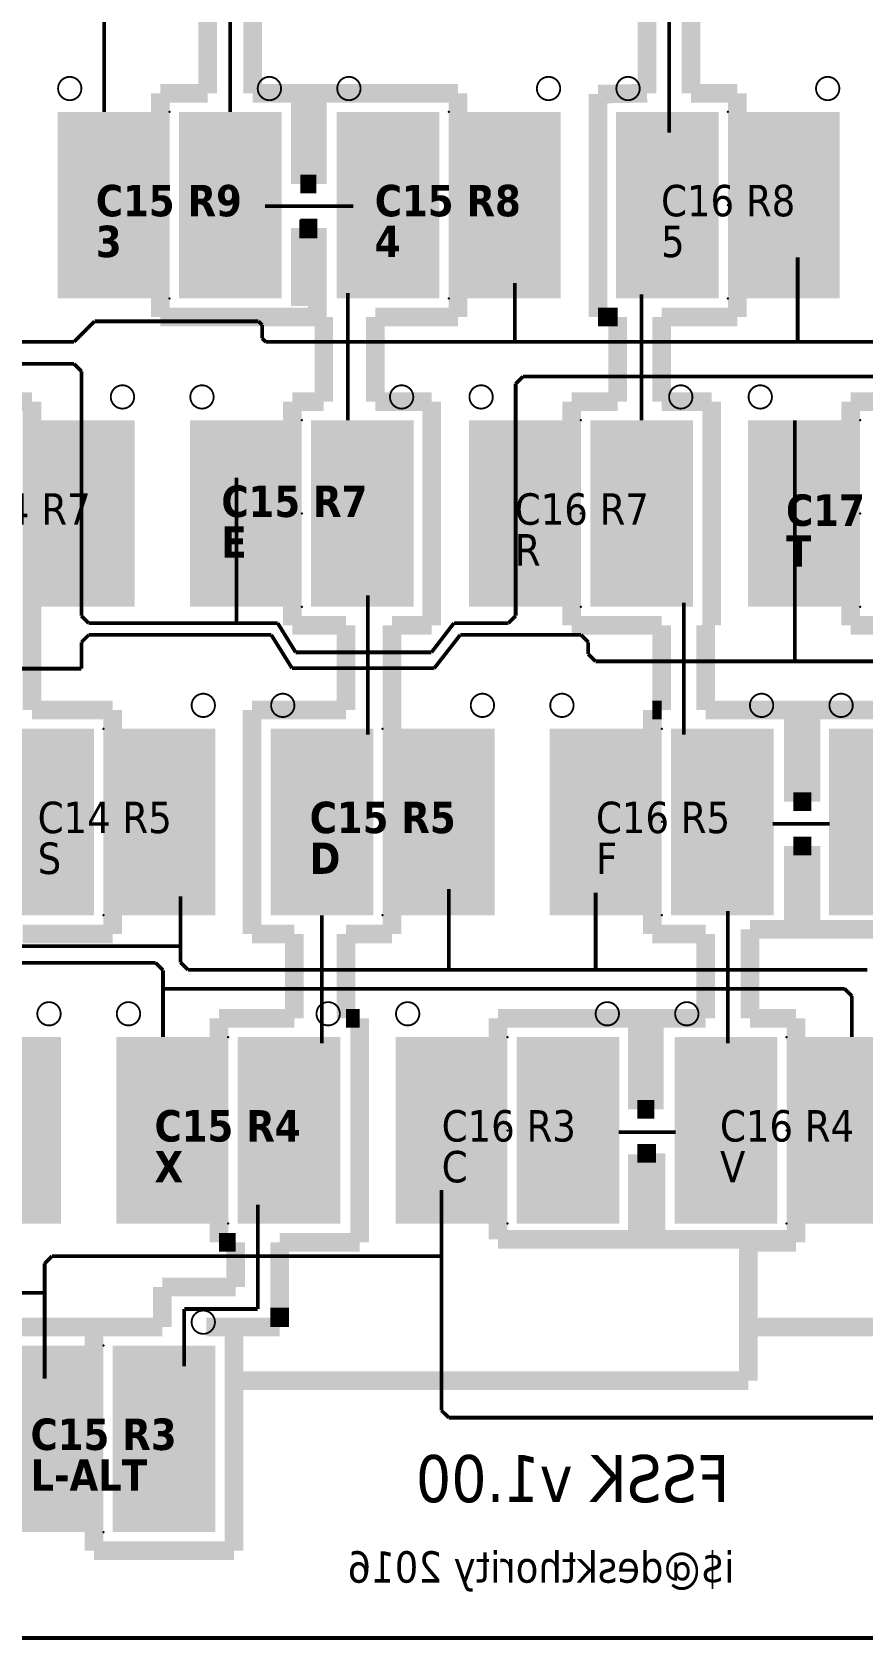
# Model space of a CAD drawing. Header units: millimetres. Extents: x -639 to -183, y -69 to 102.
# Drawn here: x -571.4 to -514.8, y -69.1 to 40.3 of the extents above; entities that cross this region are included whole.
import ezdxf

# ---------------------------------------------------------------- set-up
doc = ezdxf.new("R2010")
doc.units = ezdxf.units.MM
for name, color, linetype in [('Extended M - PCB border', 7, 'CONTINUOUS'), ('FSSK - PCB bottom routes', 7, 'CONTINUOUS'), ('FSSK - PCB key references', 7, 'CONTINUOUS'), ('FSSK - PCB top routes', 7, 'CONTINUOUS')]:
    doc.layers.add(name, color=color, linetype=linetype)
doc.styles.add('Tahoma', font='txt')
doc.styles.add('Tahoma_Bold', font='txt')

msp = doc.modelspace()

# ---------------------------------------------------------------- linework, layer by layer
at = {"layer": 'Extended M - PCB border', "const_width": 0.254}
msp.add_lwpolyline([(-636, -69), (-272.746848, -69)], dxfattribs=at)
at = {"layer": 'FSSK - PCB bottom routes', "color": 5}
for points, const_width in [([(-528, 33.5), (-528, 65)], 0.254), ([(-559.3965, 36.184621), (-559.3965, 62.944621)], 1.27), ([(-557.8725, 34.914621), (-557.8725, 64.214621)], 0.254), ([(-556.3485, 36.184621), (-556.3485, 62.944621)], 1.27), ([(-529.5, 36.184621), (-529.5, 62.944621)], 1.27), ([(-526.5, 36.184621), (-526.5, 62.944621)], 1.27), ([(-562.635, 36.184621), (-559.3965, 36.184621)], 1.27), ([(-562.635, 20.944621), (-562.635, 36.184621)], 1.27), ([(-556.3485, 36.184621), (-542.365, 36.184621)], 1.27), ([(-553.11, 30), (-553.11, 36.184621)], 1.27), ([(-551.95, 30), (-551.95, 36.184621)], 1.27), ([(-542.365, 20.944621), (-542.365, 36.184621)], 1.27), ([(-532.83, 36.12), (-529.5, 36.184621)], 1.27), ([(-532.83, 20.944621), (-532.83, 36.12)], 1.27), ([(-526.5, 36.184621), (-523.365, 36.184621)], 1.27), ([(-523.365, 20.944621), (-523.365, 36.184621)], 1.27), ([(-553.11, 30), (-552, 30)], 1.27), ([(-555.5, 28.5), (-549.5, 28.5)], 0.254), ([(-553.17, 26.93538), (-551.95, 26.93538)], 1.27), ([(-553.11, 21.689122), (-553.11, 27)], 1.27), ([(-553.11, 27), (-551.95, 27)], 1.27), ([(-551.95, 20.944621), (-551.95, 27)], 1.27), ([(-532.83, 20.944621), (-532.83, 26.93538)], 1.27), ([(-549.8725, 13.914621), (-549.8725, 22.568963)], 0.254), ([(-529.8725, 13.914621), (-529.8725, 22.5)], 0.254), ([(-562.635, 20.944621), (-551.5, 20.944621)], 1.27), ([(-554.5, 20.944621), (-551.5, 20.944621)], 1.27), ([(-551.5, 15.184621), (-551.5, 20.944621)], 1.27), ([(-548, 15.184621), (-548, 20.944621)], 1.27), ([(-548, 20.944621), (-542.365, 20.944621)], 1.27), ([(-532.83, 20.944621), (-531.5, 20.944621)], 1.27), ([(-531.5, 15.184621), (-531.5, 20.944621)], 1.27), ([(-528.5, 20.944621), (-523.365, 20.944621)], 1.27), ([(-528.5, 15.184621), (-528.5, 20.944621)], 1.27), ([(-581.89, 15.184621), (-571.365, 15.184621)], 1.27), ([(-571.365, -5.815379), (-571.365, 15.184621)], 1.27), ([(-553.635, -0.055379), (-553.635, 15.184621)], 1.27), ([(-553.635, 15.184621), (-551.5, 15.184621)], 1.27), ([(-548, 15.184621), (-544.17, 15.184621)], 1.27), ([(-544.17, -0.055379), (-544.17, 15.184621)], 1.27), ([(-534.635, -0.055379), (-534.635, 15.184621)], 1.27), ([(-534.635, 15.184621), (-531.5, 15.184621)], 1.27), ([(-528.5, 15.184621), (-525.11, 15.184621)], 1.27), ([(-525.11, -0.055379), (-525.11, 15.184621)], 1.27), ([(-515.635, 15.184621), (-502.5, 15.184621)], 1.27), ([(-515.635, -0.055379), (-515.635, 15.184621)], 1.27), ([(-548.5, -7.5), (-548.5, 2)], 0.254), ([(-527, -7.5), (-527, 1.5)], 0.254), ([(-553.635, -0.055379), (-550, -0.055379)], 1.27), ([(-550, -5.815379), (-550, -0.055379)], 1.27), ([(-546.865, -21.055379), (-546.865, -0.055379)], 1.27), ([(-546.865, -0.055379), (-544.17, -0.055379)], 1.27), ([(-534.635, -0.055379), (-528.5, -0.055379)], 1.27), ([(-528.5, -5.815379), (-528.5, -0.055379)], 1.27), ([(-525.5, -5.815379), (-525.5, -0.055379)], 1.27), ([(-515.635, -0.055379), (-499, -0.055379)], 1.27), ([(-571.365, -5.815379), (-565.865, -5.815379)], 1.27), ([(-565.865, -21.055379), (-565.865, -5.815379)], 1.27), ([(-556.39, -21.055379), (-556.39, -5.815379)], 1.27), ([(-556.39, -5.815379), (-550, -5.815379)], 1.27), ([(-529.135, -21.055379), (-529.135, -5.815379)], 1.27), ([(-529.135, -5.815379), (-528.5, -5.815379)], 1.27), ([(-525.5, -5.815379), (-508.865, -5.815379)], 1.27), ([(-519.55, -12.06462), (-519.55, -5.88)], 1.27), ([(-518.33, -12.06462), (-518.33, -5.88)], 1.27), ([(-519.55, -12.06462), (-518.33, -12.06462)], 1.27), ([(-520.94, -13.56462), (-517.06, -13.56462)], 0.254), ([(-519.55, -15.06462), (-518.33, -15.06462)], 1.27), ([(-519.55, -20.755379), (-519.55, -15.06462)], 1.27), ([(-518.33, -20.755379), (-518.33, -15.06462)], 1.27), ([(-551.6275, -28.5), (-551.6275, -19.785379)], 0.254), ([(-524, -28.5), (-524, -19.5)], 0.254), ([(-572, -21.055379), (-565.865, -21.055379)], 1.27), ([(-556.39, -21.055379), (-553.5, -21.055379)], 1.27), ([(-553.5, -26.815379), (-553.5, -21.055379)], 1.27), ([(-550, -21.055379), (-546.865, -21.055379)], 1.27), ([(-550, -26.815379), (-550, -21.055379)], 1.27), ([(-529.135, -21.055379), (-525.5, -21.055379)], 1.27), ([(-525.5, -26.815379), (-525.5, -21.055379)], 1.27), ([(-522.5, -26.815379), (-522.5, -20.755379)], 1.27), ([(-522.5, -20.755379), (-508.865, -20.755379)], 1.27), ([(-558.635, -26.815379), (-553.5, -26.815379)], 1.27), ([(-558.635, -42.055379), (-558.635, -26.815379)], 1.27), ([(-550, -26.815379), (-549.05, -26.815379)], 1.27), ([(-549.05, -42.055379), (-549.05, -26.815379)], 1.27), ([(-539.635, -26.815379), (-536.3965, -26.815379)], 1.27), ([(-539.635, -26.815379), (-530.11, -26.815379)], 1.27), ([(-539.635, -41.855379), (-539.635, -26.815379)], 1.27), ([(-530.17, -33), (-530.17, -26.815379)], 1.27), ([(-530.17, -26.815379), (-525.5, -26.815379)], 1.27), ([(-529, -33), (-529, -26.815379)], 1.27), ([(-522.5, -26.815379), (-519.365, -26.815379)], 1.27), ([(-519.365, -42.055379), (-519.365, -26.815379)], 1.27), ([(-530.17, -33), (-529, -33)], 1.27), ([(-531.44, -34.56462), (-527.56, -34.56462)], 0.254), ([(-530.17, -36), (-528.89, -36)], 1.27), ([(-530.17, -41.855379), (-530.17, -36.06462)], 1.27), ([(-528.89, -41.855379), (-528.89, -36)], 1.27), ([(-556, -46.6), (-556, -39.5)], 0.254), ([(-558.635, -42.055379), (-557.5, -42.055379)], 1.27), ([(-557.5, -45.1), (-557.5, -42.055379)], 1.27), ([(-554.5, -42.055379), (-549.05, -42.055379)], 1.27), ([(-554.5, -47.815379), (-554.5, -42.055379)], 1.27), ([(-539.635, -41.855379), (-519.365, -41.855379)], 1.27), ([(-522.6035, -42.055379), (-519.365, -42.055379)], 1.27), ([(-522.6035, -51.471945), (-522.6035, -42.055379)], 1.27), ([(-562.5, -47.815379), (-562.5, -45.1)], 1.27), ([(-562.5, -45.1), (-557.5, -45.1)], 1.27), ([(-554.5, -47.815379), (-554.5, -46.5)], 1.27), ([(-561, -50.5), (-561, -46.6)], 0.254), ([(-561, -46.6), (-556, -46.6)], 0.254), ([(-605.11, -47.815379), (-562.5, -47.815379)], 1.27), ([(-567.135, -63.055379), (-567.135, -47.815379)], 1.27), ([(-559.5, -47.815379), (-554.5, -47.815379)], 1.27), ([(-557.61, -63.055379), (-557.61, -47.815379)], 1.27), ([(-522.6035, -47.815379), (-486.635, -47.815379)], 1.27), ([(-557.60013, -51.471945), (-522.6035, -51.471945)], 1.27), ([(-567.135, -63.055379), (-557.61, -63.055379)], 1.27)]:
    msp.add_lwpolyline(points, dxfattribs=dict(at, const_width=const_width))
for points in [[(-561.365, 22.214621), (-554.38, 22.214621), (-561.365, 34.914621), (-554.38, 34.914621)], [(-550.62, 22.214621), (-543.635, 22.214621), (-550.62, 34.914621), (-543.635, 34.914621)], [(-531.62, 22.214621), (-524.635, 22.214621), (-531.62, 34.914621), (-524.635, 34.914621)], [(-552.365, 1.214621), (-545.38, 1.214621), (-552.365, 13.914621), (-545.38, 13.914621)], [(-533.365, 1.214621), (-526.38, 1.214621), (-533.365, 13.914621), (-526.38, 13.914621)], [(-574.12, -19.785379), (-567.135, -19.785379), (-574.12, -7.085379), (-567.135, -7.085379)], [(-555.12, -19.785379), (-548.135, -19.785379), (-555.12, -7.085379), (-548.135, -7.085379)], [(-527.865, -19.785379), (-520.88, -19.785379), (-527.865, -7.085379), (-520.88, -7.085379)], [(-517.12, -19.785379), (-510.135, -19.785379), (-517.12, -7.085379), (-510.135, -7.085379)], [(-557.365, -40.785379), (-550.38, -40.785379), (-557.365, -28.085379), (-550.38, -28.085379)], [(-538.365, -40.785379), (-531.38, -40.785379), (-538.365, -28.085379), (-531.38, -28.085379)], [(-527.62, -40.785379), (-520.635, -40.785379), (-527.62, -28.085379), (-520.635, -28.085379)], [(-565.865, -61.785379), (-558.88, -61.785379), (-565.865, -49.085379), (-558.88, -49.085379)]]:
    msp.add_solid(points, dxfattribs=at)
at = {"layer": 'FSSK - PCB top routes', "color": 40, "const_width": 0.254}
msp.add_lwpolyline([(-566.445, 34.91462), (-566.445, 45)], dxfattribs=at)
at = {"layer": 'FSSK - PCB top routes', "color": 40, "const_width": 0.127}
for points in [[(-568.000761, 36.502124, 0.0984914), (-568.061182, 36.805879, 0.0984914), (-568.233245, 37.06339, 0.0984914), (-568.490756, 37.235453, 0.0984914), (-568.794511, 37.295874, 0.0984914), (-569.098266, 37.235453, 0.0984914), (-569.355777, 37.06339, 0.0984914), (-569.527841, 36.805879, 0.0984914), (-569.588261, 36.502124, 0.0984914), (-569.527841, 36.198369, 0.0984914), (-569.355777, 35.940858, 0.0984914), (-569.098266, 35.768795, 0.0984914), (-568.794511, 35.708374, 0.0984914), (-568.490756, 35.768795, 0.0984914), (-568.233245, 35.940858, 0.0984914), (-568.061182, 36.198369, 0.0984914)], [(-554.411761, 36.502124, 0.0984914), (-554.472182, 36.805879, 0.0984914), (-554.644245, 37.06339, 0.0984914), (-554.901756, 37.235453, 0.0984914), (-555.205511, 37.295874, 0.0984914), (-555.509266, 37.235453, 0.0984914), (-555.766777, 37.06339, 0.0984914), (-555.938841, 36.805879, 0.0984914), (-555.999261, 36.502124, 0.0984914), (-555.938841, 36.198369, 0.0984914), (-555.766777, 35.940858, 0.0984914), (-555.509266, 35.768795, 0.0984914), (-555.205511, 35.708374, 0.0984914), (-554.901756, 35.768795, 0.0984914), (-554.644245, 35.940858, 0.0984914), (-554.472182, 36.198369, 0.0984914)]]:
    msp.add_lwpolyline(points, format="xyb", close=True, dxfattribs=at)
at = {"layer": 'FSSK - PCB top routes', "color": 12, "const_width": 0.127}
for points in [[(-549.000739, 36.502124, 0.0984914), (-549.06116, 36.805879, 0.0984914), (-549.233223, 37.06339, 0.0984914), (-549.490734, 37.235453, 0.0984914), (-549.794489, 37.295874, 0.0984914), (-550.098244, 37.235453, 0.0984914), (-550.355755, 37.06339, 0.0984914), (-550.527818, 36.805879, 0.0984914), (-550.588239, 36.502124, 0.0984914), (-550.527818, 36.198369, 0.0984914), (-550.355755, 35.940858, 0.0984914), (-550.098244, 35.768795, 0.0984914), (-549.794489, 35.708374, 0.0984914), (-549.490734, 35.768795, 0.0984914), (-549.233223, 35.940858, 0.0984914), (-549.06116, 36.198369, 0.0984914)], [(-535.411739, 36.502124, 0.0984914), (-535.47216, 36.805879, 0.0984914), (-535.644223, 37.06339, 0.0984914), (-535.901734, 37.235453, 0.0984914), (-536.205489, 37.295874, 0.0984914), (-536.509244, 37.235453, 0.0984914), (-536.766755, 37.06339, 0.0984914), (-536.938818, 36.805879, 0.0984914), (-536.999239, 36.502124, 0.0984914), (-536.938818, 36.198369, 0.0984914), (-536.766755, 35.940858, 0.0984914), (-536.509244, 35.768795, 0.0984914), (-536.205489, 35.708374, 0.0984914), (-535.901734, 35.768795, 0.0984914), (-535.644223, 35.940858, 0.0984914), (-535.47216, 36.198369, 0.0984914)], [(-530.000739, 36.502124, 0.0984914), (-530.06116, 36.805879, 0.0984914), (-530.233223, 37.06339, 0.0984914), (-530.490734, 37.235453, 0.0984914), (-530.794489, 37.295874, 0.0984914), (-531.098244, 37.235453, 0.0984914), (-531.355755, 37.06339, 0.0984914), (-531.527818, 36.805879, 0.0984914), (-531.588239, 36.502124, 0.0984914), (-531.527818, 36.198369, 0.0984914), (-531.355755, 35.940858, 0.0984914), (-531.098244, 35.768795, 0.0984914), (-530.794489, 35.708374, 0.0984914), (-530.490734, 35.768795, 0.0984914), (-530.233223, 35.940858, 0.0984914), (-530.06116, 36.198369, 0.0984914)], [(-516.411739, 36.502124, 0.0984914), (-516.47216, 36.805879, 0.0984914), (-516.644223, 37.06339, 0.0984914), (-516.901734, 37.235453, 0.0984914), (-517.205489, 37.295874, 0.0984914), (-517.509244, 37.235453, 0.0984914), (-517.766755, 37.06339, 0.0984914), (-517.938818, 36.805879, 0.0984914), (-517.999239, 36.502124, 0.0984914), (-517.938818, 36.198369, 0.0984914), (-517.766755, 35.940858, 0.0984914), (-517.509244, 35.768795, 0.0984914), (-517.205489, 35.708374, 0.0984914), (-516.901734, 35.768795, 0.0984914), (-516.644223, 35.940858, 0.0984914), (-516.47216, 36.198369, 0.0984914)]]:
    msp.add_lwpolyline(points, format="xyb", close=True, dxfattribs=at)
at = {"layer": 'FSSK - PCB top routes', "color": 12, "const_width": 0.254}
for points in [[(-519.25, 19.25), (-519.25, 25)], [(-538.5, 19.25), (-538.5, 23.25)], [(-568.5, 19.25), (-567.1, 20.65)], [(-567.1, 20.65), (-555.95, 20.65)], [(-555.95, 20.65), (-555.7, 20.4)], [(-555.7, 20.4), (-555.7, 19.5)], [(-621, 19.25), (-568.5, 19.25)], [(-555.7, 19.5), (-555.45, 19.25)], [(-555.45, 19.25), (-493.341136, 19.25)]]:
    msp.add_lwpolyline(points, dxfattribs=at)
at = {"layer": 'FSSK - PCB top routes', "color": 212, "const_width": 0.254}
for points in [[(-622, 17.75), (-568.5, 17.75)], [(-568.5, 17.75), (-568, 17.25)], [(-568, 0.6), (-568, 17.25)], [(-538.445, 16.4), (-537.945, 16.9)], [(-538.445, 0.6), (-538.445, 16.4)], [(-537.945, 16.9), (-492, 16.9)], [(-557.445, 0.1), (-557.445, 10)], [(-568, 0.6), (-567.5, 0.1)], [(-567.5, 0.1), (-554.643543, 0.1)], [(-554.643543, 0.1), (-553.413953, -1.889111)], [(-544.173214, -1.889111), (-542.64687, 0.1)], [(-542.64687, 0.1), (-538.945, 0.1)], [(-538.945, 0.1), (-538.445, 0.6)], [(-553.413953, -1.889111), (-544.173214, -1.889111)]]:
    msp.add_lwpolyline(points, dxfattribs=at)
at = {"layer": 'FSSK - PCB top routes', "color": 212, "const_width": 0.127}
for points in [[(-564.411739, 15.502124, 0.0984914), (-564.47216, 15.805879, 0.0984914), (-564.644223, 16.06339, 0.0984914), (-564.901734, 16.235453, 0.0984914), (-565.205489, 16.295874, 0.0984914), (-565.509244, 16.235453, 0.0984914), (-565.766755, 16.06339, 0.0984914), (-565.938818, 15.805879, 0.0984914), (-565.999239, 15.502124, 0.0984914), (-565.938818, 15.198369, 0.0984914), (-565.766755, 14.940858, 0.0984914), (-565.509244, 14.768795, 0.0984914), (-565.205489, 14.708374, 0.0984914), (-564.901734, 14.768795, 0.0984914), (-564.644223, 14.940858, 0.0984914), (-564.47216, 15.198369, 0.0984914)], [(-559.000761, 15.502124, 0.0984914), (-559.061182, 15.805879, 0.0984914), (-559.233245, 16.06339, 0.0984914), (-559.490756, 16.235453, 0.0984914), (-559.794511, 16.295874, 0.0984914), (-560.098266, 16.235453, 0.0984914), (-560.355777, 16.06339, 0.0984914), (-560.527841, 15.805879, 0.0984914), (-560.588261, 15.502124, 0.0984914), (-560.527841, 15.198369, 0.0984914), (-560.355777, 14.940858, 0.0984914), (-560.098266, 14.768795, 0.0984914), (-559.794511, 14.708374, 0.0984914), (-559.490756, 14.768795, 0.0984914), (-559.233245, 14.940858, 0.0984914), (-559.061182, 15.198369, 0.0984914)], [(-545.411761, 15.502124, 0.0984914), (-545.472182, 15.805879, 0.0984914), (-545.644245, 16.06339, 0.0984914), (-545.901756, 16.235453, 0.0984914), (-546.205511, 16.295874, 0.0984914), (-546.509266, 16.235453, 0.0984914), (-546.766777, 16.06339, 0.0984914), (-546.938841, 15.805879, 0.0984914), (-546.999261, 15.502124, 0.0984914), (-546.938841, 15.198369, 0.0984914), (-546.766777, 14.940858, 0.0984914), (-546.509266, 14.768795, 0.0984914), (-546.205511, 14.708374, 0.0984914), (-545.901756, 14.768795, 0.0984914), (-545.644245, 14.940858, 0.0984914), (-545.472182, 15.198369, 0.0984914)], [(-540.000761, 15.502124, 0.0984914), (-540.061182, 15.805879, 0.0984914), (-540.233245, 16.06339, 0.0984914), (-540.490756, 16.235453, 0.0984914), (-540.794511, 16.295874, 0.0984914), (-541.098266, 16.235453, 0.0984914), (-541.355777, 16.06339, 0.0984914), (-541.527841, 15.805879, 0.0984914), (-541.588261, 15.502124, 0.0984914), (-541.527841, 15.198369, 0.0984914), (-541.355777, 14.940858, 0.0984914), (-541.098266, 14.768795, 0.0984914), (-540.794511, 14.708374, 0.0984914), (-540.490756, 14.768795, 0.0984914), (-540.233245, 14.940858, 0.0984914), (-540.061182, 15.198369, 0.0984914)], [(-526.411761, 15.502124, 0.0984914), (-526.472182, 15.805879, 0.0984914), (-526.644245, 16.06339, 0.0984914), (-526.901756, 16.235453, 0.0984914), (-527.205511, 16.295874, 0.0984914), (-527.509266, 16.235453, 0.0984914), (-527.766777, 16.06339, 0.0984914), (-527.938841, 15.805879, 0.0984914), (-527.999261, 15.502124, 0.0984914), (-527.938841, 15.198369, 0.0984914), (-527.766777, 14.940858, 0.0984914), (-527.509266, 14.768795, 0.0984914), (-527.205511, 14.708374, 0.0984914), (-526.901756, 14.768795, 0.0984914), (-526.644245, 14.940858, 0.0984914), (-526.472182, 15.198369, 0.0984914)]]:
    msp.add_lwpolyline(points, format="xyb", close=True, dxfattribs=at)
at = {"layer": 'FSSK - PCB top routes', "color": 92, "const_width": 0.127}
for points in [[(-521.000761, 15.502124, 0.0984914), (-521.061182, 15.805879, 0.0984914), (-521.233245, 16.06339, 0.0984914), (-521.490756, 16.235453, 0.0984914), (-521.794511, 16.295874, 0.0984914), (-522.098266, 16.235453, 0.0984914), (-522.355777, 16.06339, 0.0984914), (-522.527841, 15.805879, 0.0984914), (-522.588261, 15.502124, 0.0984914), (-522.527841, 15.198369, 0.0984914), (-522.355777, 14.940858, 0.0984914), (-522.098266, 14.768795, 0.0984914), (-521.794511, 14.708374, 0.0984914), (-521.490756, 14.768795, 0.0984914), (-521.233245, 14.940858, 0.0984914), (-521.061182, 15.198369, 0.0984914)], [(-515.500739, -5.497876, 0.0984914), (-515.56116, -5.194121, 0.0984914), (-515.733223, -4.93661, 0.0984914), (-515.990734, -4.764547, 0.0984914), (-516.294489, -4.704126, 0.0984914), (-516.598244, -4.764547, 0.0984914), (-516.855755, -4.93661, 0.0984914), (-517.027818, -5.194121, 0.0984914), (-517.088239, -5.497876, 0.0984914), (-517.027818, -5.801631, 0.0984914), (-516.855755, -6.059142, 0.0984914), (-516.598244, -6.231205, 0.0984914), (-516.294489, -6.291626, 0.0984914), (-515.990734, -6.231205, 0.0984914), (-515.733223, -6.059142, 0.0984914), (-515.56116, -5.801631, 0.0984914)]]:
    msp.add_lwpolyline(points, format="xyb", close=True, dxfattribs=at)
at = {"layer": 'FSSK - PCB top routes', "color": 92, "const_width": 0.254}
for points in [[(-519.445, -2.5), (-519.445, 13.91462)], [(-568, -1.2), (-567.5, -0.7)], [(-568, -3), (-568, -1.2)], [(-567.5, -0.7), (-555.077917, -0.7)], [(-555.077917, -0.7), (-553.664152, -2.96992)], [(-543.981962, -2.96992), (-542.215946, -0.7)], [(-542.215946, -0.7), (-534, -0.7)], [(-534, -0.7), (-533.5, -1.2)], [(-533.5, -1.2), (-533.5, -2)], [(-533.5, -2), (-533, -2.5)], [(-617.5, -3), (-568, -3)], [(-553.664152, -2.96992), (-543.981962, -2.96992)], [(-533, -2.5), (-488, -2.5)]]:
    msp.add_lwpolyline(points, dxfattribs=at)
at = {"layer": 'FSSK - PCB top routes', "color": 32, "const_width": 0.127}
for points in [[(-558.911739, -5.497876, 0.0984914), (-558.97216, -5.194121, 0.0984914), (-559.144223, -4.93661, 0.0984914), (-559.401734, -4.764547, 0.0984914), (-559.705489, -4.704126, 0.0984914), (-560.009244, -4.764547, 0.0984914), (-560.266755, -4.93661, 0.0984914), (-560.438818, -5.194121, 0.0984914), (-560.499239, -5.497876, 0.0984914), (-560.438818, -5.801631, 0.0984914), (-560.266755, -6.059142, 0.0984914), (-560.009244, -6.231205, 0.0984914), (-559.705489, -6.291626, 0.0984914), (-559.401734, -6.231205, 0.0984914), (-559.144223, -6.059142, 0.0984914), (-558.97216, -5.801631, 0.0984914)], [(-553.500739, -5.497876, 0.0984914), (-553.56116, -5.194121, 0.0984914), (-553.733223, -4.93661, 0.0984914), (-553.990734, -4.764547, 0.0984914), (-554.294489, -4.704126, 0.0984914), (-554.598244, -4.764547, 0.0984914), (-554.855755, -4.93661, 0.0984914), (-555.027818, -5.194121, 0.0984914), (-555.088239, -5.497876, 0.0984914), (-555.027818, -5.801631, 0.0984914), (-554.855755, -6.059142, 0.0984914), (-554.598244, -6.231205, 0.0984914), (-554.294489, -6.291626, 0.0984914), (-553.990734, -6.231205, 0.0984914), (-553.733223, -6.059142, 0.0984914), (-553.56116, -5.801631, 0.0984914)], [(-539.911739, -5.497876, 0.0984914), (-539.97216, -5.194121, 0.0984914), (-540.144223, -4.93661, 0.0984914), (-540.401734, -4.764547, 0.0984914), (-540.705489, -4.704126, 0.0984914), (-541.009244, -4.764547, 0.0984914), (-541.266755, -4.93661, 0.0984914), (-541.438818, -5.194121, 0.0984914), (-541.499239, -5.497876, 0.0984914), (-541.438818, -5.801631, 0.0984914), (-541.266755, -6.059142, 0.0984914), (-541.009244, -6.231205, 0.0984914), (-540.705489, -6.291626, 0.0984914), (-540.401734, -6.231205, 0.0984914), (-540.144223, -6.059142, 0.0984914), (-539.97216, -5.801631, 0.0984914)], [(-534.500761, -5.497876, 0.0984914), (-534.561182, -5.194121, 0.0984914), (-534.733245, -4.93661, 0.0984914), (-534.990756, -4.764547, 0.0984914), (-535.294511, -4.704126, 0.0984914), (-535.598266, -4.764547, 0.0984914), (-535.855777, -4.93661, 0.0984914), (-536.027841, -5.194121, 0.0984914), (-536.088261, -5.497876, 0.0984914), (-536.027841, -5.801631, 0.0984914), (-535.855777, -6.059142, 0.0984914), (-535.598266, -6.231205, 0.0984914), (-535.294511, -6.291626, 0.0984914), (-534.990756, -6.231205, 0.0984914), (-534.733245, -6.059142, 0.0984914), (-534.561182, -5.801631, 0.0984914)], [(-520.911761, -5.497876, 0.0984914), (-520.972182, -5.194121, 0.0984914), (-521.144245, -4.93661, 0.0984914), (-521.401756, -4.764547, 0.0984914), (-521.705511, -4.704126, 0.0984914), (-522.009266, -4.764547, 0.0984914), (-522.266777, -4.93661, 0.0984914), (-522.438841, -5.194121, 0.0984914), (-522.499261, -5.497876, 0.0984914), (-522.438841, -5.801631, 0.0984914), (-522.266777, -6.059142, 0.0984914), (-522.009266, -6.231205, 0.0984914), (-521.705511, -6.291626, 0.0984914), (-521.401756, -6.231205, 0.0984914), (-521.144245, -6.059142, 0.0984914), (-520.972182, -5.801631, 0.0984914)]]:
    msp.add_lwpolyline(points, format="xyb", close=True, dxfattribs=at)
at = {"layer": 'FSSK - PCB top routes', "color": 32, "const_width": 0.254}
for points in [[(-561.25, -23), (-561.25, -18.5)], [(-543, -23.5), (-543, -18)], [(-533, -23.5), (-533, -18.25)], [(-578.30126, -21.9), (-561.25, -21.9)], [(-561.25, -23), (-560.75, -23.5)], [(-560.75, -23.5), (-514.5, -23.5)]]:
    msp.add_lwpolyline(points, dxfattribs=at)
at = {"layer": 'FSSK - PCB top routes', "color": 176, "const_width": 0.254}
for points in [[(-581.076537, -23.030407), (-562.945, -23.030407)], [(-562.945, -23.030407), (-562.445, -23.530407)], [(-562.445, -28.08538), (-562.445, -23.530407)], [(-562.445, -24.792701), (-516.055, -24.792701)], [(-516.055, -24.792701), (-515.555, -25.292701)], [(-515.555, -28.08538), (-515.555, -25.292701)]]:
    msp.add_lwpolyline(points, dxfattribs=at)
at = {"layer": 'FSSK - PCB top routes', "color": 176, "const_width": 0.127}
for points in [[(-569.411738, -26.497876, 0.0984914), (-569.472158, -26.194121, 0.0984914), (-569.644222, -25.93661, 0.0984914), (-569.901733, -25.764547, 0.0984914), (-570.205488, -25.704126, 0.0984914), (-570.509243, -25.764547, 0.0984914), (-570.766754, -25.93661, 0.0984914), (-570.938817, -26.194121, 0.0984914), (-570.999238, -26.497876, 0.0984914), (-570.938817, -26.801631, 0.0984914), (-570.766754, -27.059142, 0.0984914), (-570.509243, -27.231205, 0.0984914), (-570.205488, -27.291626, 0.0984914), (-569.901733, -27.231205, 0.0984914), (-569.644222, -27.059142, 0.0984914), (-569.472158, -26.801631, 0.0984914)], [(-564.000761, -26.497876, 0.0984914), (-564.061182, -26.194121, 0.0984914), (-564.233245, -25.93661, 0.0984914), (-564.490756, -25.764547, 0.0984914), (-564.794511, -25.704126, 0.0984914), (-565.098266, -25.764547, 0.0984914), (-565.355777, -25.93661, 0.0984914), (-565.527841, -26.194121, 0.0984914), (-565.588261, -26.497876, 0.0984914), (-565.527841, -26.801631, 0.0984914), (-565.355777, -27.059142, 0.0984914), (-565.098266, -27.231205, 0.0984914), (-564.794511, -27.291626, 0.0984914), (-564.490756, -27.231205, 0.0984914), (-564.233245, -27.059142, 0.0984914), (-564.061182, -26.801631, 0.0984914)], [(-550.411761, -26.497876, 0.0984914), (-550.472182, -26.194121, 0.0984914), (-550.644245, -25.93661, 0.0984914), (-550.901756, -25.764547, 0.0984914), (-551.205511, -25.704126, 0.0984914), (-551.509266, -25.764547, 0.0984914), (-551.766777, -25.93661, 0.0984914), (-551.938841, -26.194121, 0.0984914), (-551.999261, -26.497876, 0.0984914), (-551.938841, -26.801631, 0.0984914), (-551.766777, -27.059142, 0.0984914), (-551.509266, -27.231205, 0.0984914), (-551.205511, -27.291626, 0.0984914), (-550.901756, -27.231205, 0.0984914), (-550.644245, -27.059142, 0.0984914), (-550.472182, -26.801631, 0.0984914)], [(-526.000739, -26.497876, 0.0984914), (-526.06116, -26.194121, 0.0984914), (-526.233223, -25.93661, 0.0984914), (-526.490734, -25.764547, 0.0984914), (-526.794489, -25.704126, 0.0984914), (-527.098244, -25.764547, 0.0984914), (-527.355755, -25.93661, 0.0984914), (-527.527818, -26.194121, 0.0984914), (-527.588239, -26.497876, 0.0984914), (-527.527818, -26.801631, 0.0984914), (-527.355755, -27.059142, 0.0984914), (-527.098244, -27.231205, 0.0984914), (-526.794489, -27.291626, 0.0984914), (-526.490734, -27.231205, 0.0984914), (-526.233223, -27.059142, 0.0984914), (-526.06116, -26.801631, 0.0984914)]]:
    msp.add_lwpolyline(points, format="xyb", close=True, dxfattribs=at)
at = {"layer": 'FSSK - PCB top routes', "color": 1, "const_width": 0.127}
for points in [[(-545.000761, -26.497876, 0.0984914), (-545.061182, -26.194121, 0.0984914), (-545.233245, -25.93661, 0.0984914), (-545.490756, -25.764547, 0.0984914), (-545.794511, -25.704126, 0.0984914), (-546.098266, -25.764547, 0.0984914), (-546.355777, -25.93661, 0.0984914), (-546.52784, -26.194121, 0.0984914), (-546.588261, -26.497876, 0.0984914), (-546.52784, -26.801631, 0.0984914), (-546.355777, -27.059142, 0.0984914), (-546.098266, -27.231205, 0.0984914), (-545.794511, -27.291626, 0.0984914), (-545.490756, -27.231205, 0.0984914), (-545.233245, -27.059142, 0.0984914), (-545.061182, -26.801631, 0.0984914)], [(-531.411761, -26.497876, 0.0984914), (-531.472182, -26.194121, 0.0984914), (-531.644245, -25.93661, 0.0984914), (-531.901756, -25.764547, 0.0984914), (-532.205511, -25.704126, 0.0984914), (-532.509266, -25.764547, 0.0984914), (-532.766777, -25.93661, 0.0984914), (-532.93884, -26.194121, 0.0984914), (-532.999261, -26.497876, 0.0984914), (-532.93884, -26.801631, 0.0984914), (-532.766777, -27.059142, 0.0984914), (-532.509266, -27.231205, 0.0984914), (-532.205511, -27.291626, 0.0984914), (-531.901756, -27.231205, 0.0984914), (-531.644245, -27.059142, 0.0984914), (-531.472182, -26.801631, 0.0984914)]]:
    msp.add_lwpolyline(points, format="xyb", close=True, dxfattribs=at)
at = {"layer": 'FSSK - PCB top routes', "color": 240, "const_width": 0.254}
for points in [[(-543.5, -53.5), (-543.5, -38.5)], [(-570.5, -43.5), (-570, -43)], [(-570.5, -51.349765), (-570.5, -43.5)], [(-570, -43), (-543.5, -43)], [(-598, -45.5), (-570.5, -45.5)], [(-543.5, -53.5), (-543, -54)], [(-543, -54), (-490.445, -54)]]:
    msp.add_lwpolyline(points, dxfattribs=at)
at = {"layer": 'FSSK - PCB top routes', "color": 240, "const_width": 0.127}
msp.add_lwpolyline([(-558.91176, -47.497876, 0.0984914), (-558.972181, -47.194121, 0.0984914), (-559.144244, -46.93661, 0.0984914), (-559.401755, -46.764547, 0.0984914), (-559.70551, -46.704126, 0.0984914), (-560.009265, -46.764547, 0.0984914), (-560.266776, -46.93661, 0.0984914), (-560.43884, -47.194121, 0.0984914), (-560.49926, -47.497876, 0.0984914), (-560.43884, -47.801631, 0.0984914), (-560.266776, -48.059142, 0.0984914), (-560.009265, -48.231205, 0.0984914), (-559.70551, -48.291626, 0.0984914), (-559.401755, -48.231205, 0.0984914), (-559.144244, -48.059142, 0.0984914), (-558.972181, -47.801631, 0.0984914)], format="xyb", close=True, dxfattribs=at)
at = {"layer": 'FSSK - PCB top routes', "color": 1}
for p in [(-562, 34.91462), (-543, 34.91462), (-562, 28.56462), (-562, 22.21462), (-524, 22.21462), (-553, 1.21462), (-534, 1.21462), (-566.5, -13.43538), (-547.5, -13.43538), (-528.5, -13.43538), (-566.5, -19.78538), (-547.5, -19.78538), (-528.5, -19.78538), (-539, -28.08538), (-539, -34.43538), (-558, -40.78538), (-520, -40.78538)]:
    msp.add_point(p, dxfattribs=at)
at = {"layer": 'FSSK - PCB top routes', "color": 12}
for p in [(-524, 34.91462), (-543, 28.56462), (-524, 28.56462), (-543, 22.21462)]:
    msp.add_point(p, dxfattribs=at)
at = {"layer": 'FSSK - PCB top routes', "color": 212}
for p in [(-553, 13.91462), (-534, 13.91462), (-553, 7.56462), (-534, 7.56462)]:
    msp.add_point(p, dxfattribs=at)
at = {"layer": 'FSSK - PCB top routes', "color": 92}
for p in [(-515, 13.91462), (-515, 7.56462), (-515, 1.21462)]:
    msp.add_point(p, dxfattribs=at)
at = {"layer": 'FSSK - PCB top routes', "color": 32}
for p in [(-566.5, -7.08538), (-547.5, -7.08538), (-528.5, -7.08538)]:
    msp.add_point(p, dxfattribs=at)
at = {"layer": 'FSSK - PCB top routes', "color": 176}
for p in [(-558, -28.08538), (-520, -28.08538), (-558, -34.43538), (-520, -34.43538)]:
    msp.add_point(p, dxfattribs=at)
at = {"layer": 'FSSK - PCB top routes', "color": 240}
for p in [(-539, -40.78538), (-566.499999, -49.08538), (-566.499999, -55.43538), (-566.499999, -61.78538)]:
    msp.add_point(p, dxfattribs=at)
at = {"layer": 'FSSK - PCB top routes', "color": 40}
for points in [[(-569.62, 22.21462), (-563.27, 22.21462), (-569.62, 34.91462), (-563.27, 34.91462)], [(-561.365, 22.21462), (-554.38, 22.21462), (-561.365, 34.91462), (-554.38, 34.91462)]]:
    msp.add_solid(points, dxfattribs=at)
at = {"layer": 'FSSK - PCB top routes', "color": 12}
for points in [[(-550.62, 22.21462), (-543.635, 22.21462), (-550.62, 34.91462), (-543.635, 34.91462)], [(-541.73, 22.21462), (-535.38, 22.21462), (-541.73, 34.91462), (-535.38, 34.91462)], [(-531.62, 22.21462), (-524.635, 22.21462), (-531.62, 34.91462), (-524.635, 34.91462)], [(-522.73, 22.21462), (-516.38, 22.21462), (-522.73, 34.91462), (-516.38, 34.91462)]]:
    msp.add_solid(points, dxfattribs=at)
at = {"layer": 'FSSK - PCB top routes', "color": 212}
for points in [[(-570.73, 1.21462), (-564.38, 1.21462), (-570.73, 13.91462), (-564.38, 13.91462)], [(-560.62, 1.21462), (-554.27, 1.21462), (-560.62, 13.91462), (-554.27, 13.91462)], [(-552.365, 1.21462), (-545.38, 1.21462), (-552.365, 13.91462), (-545.38, 13.91462)], [(-541.62, 1.21462), (-535.27, 1.21462), (-541.62, 13.91462), (-535.27, 13.91462)], [(-533.365, 1.21462), (-526.38, 1.21462), (-533.365, 13.91462), (-526.38, 13.91462)]]:
    msp.add_solid(points, dxfattribs=at)
at = {"layer": 'FSSK - PCB top routes', "color": 92}
for points in [[(-522.62, 1.21462), (-516.27, 1.21462), (-522.62, 13.91462), (-516.27, 13.91462)], [(-517.12, -19.78538), (-510.135, -19.78538), (-517.12, -7.08538), (-510.135, -7.08538)]]:
    msp.add_solid(points, dxfattribs=at)
at = {"layer": 'FSSK - PCB top routes', "color": 32}
for points in [[(-574.12, -19.78538), (-567.135, -19.78538), (-574.12, -7.08538), (-567.135, -7.08538)], [(-565.23, -19.78538), (-558.88, -19.78538), (-565.23, -7.08538), (-558.88, -7.08538)], [(-555.12, -19.78538), (-548.135, -19.78538), (-555.12, -7.08538), (-548.135, -7.08538)], [(-546.23, -19.78538), (-539.88, -19.78538), (-546.23, -7.08538), (-539.88, -7.08538)], [(-536.12, -19.78538), (-529.77, -19.78538), (-536.12, -7.08538), (-529.77, -7.08538)], [(-527.865, -19.78538), (-520.88, -19.78538), (-527.865, -7.08538), (-520.88, -7.08538)]]:
    msp.add_solid(points, dxfattribs=at)
at = {"layer": 'FSSK - PCB top routes', "color": 176}
for points in [[(-575.729999, -40.78538), (-569.379999, -40.78538), (-575.729999, -28.08538), (-569.379999, -28.08538)], [(-565.62, -40.78538), (-559.27, -40.78538), (-565.62, -28.08538), (-559.27, -28.08538)], [(-557.365, -40.78538), (-550.38, -40.78538), (-557.365, -28.08538), (-550.38, -28.08538)], [(-527.62, -40.78538), (-520.635, -40.78538), (-527.62, -28.08538), (-520.635, -28.08538)], [(-518.73, -40.78538), (-512.38, -40.78538), (-518.73, -28.08538), (-512.38, -28.08538)]]:
    msp.add_solid(points, dxfattribs=at)
at = {"layer": 'FSSK - PCB top routes', "color": 240}
for points in [[(-546.62, -40.78538), (-540.27, -40.78538), (-546.62, -28.08538), (-540.27, -28.08538)], [(-538.365, -40.78538), (-531.38, -40.78538), (-538.365, -28.08538), (-531.38, -28.08538)], [(-574.119999, -61.78538), (-567.769999, -61.78538), (-574.119999, -49.08538), (-567.769999, -49.08538)], [(-565.864999, -61.78538), (-558.879999, -61.78538), (-565.864999, -49.08538), (-558.879999, -49.08538)]]:
    msp.add_solid(points, dxfattribs=at)

# ---------------------------------------------------------------- texts
at = {"layer": 'FSSK - PCB bottom routes', "color": 5, "style": 'Tahoma', "text_generation_flag": 2}
for s, height, p in [('FSSK v1.00', 3.208421, (-523.902272, -59.751546)), ('i$@deskthority 2016', 2.138947, (-523.548942, -65.231397))]:
    msp.add_text(s, height=height, dxfattribs=at).set_placement(p)
at = {"layer": 'FSSK - PCB key references'}
for s, style, p in [('C15 R9', 'Tahoma_Bold', (-567.0189, 27.802849)), ('C15 R8', 'Tahoma_Bold', (-548.033448, 27.802849)), ('C16 R8', 'Tahoma', (-528.547389, 27.802849)), ('3', 'Tahoma_Bold', (-567.0189, 25.023952)), ('4', 'Tahoma_Bold', (-548.033448, 25.023952)), ('5', 'Tahoma', (-528.547389, 25.023952)), ('C14 R7', 'Tahoma', (-576.502035, 6.802849)), ('C15 R7', 'Tahoma_Bold', (-558.47416, 7.329471)), ('C16 R7', 'Tahoma', (-538.502035, 6.802849)), ('C17 R6', 'Tahoma_Bold', (-520.043126, 6.724691)), ('E', 'Tahoma_Bold', (-558.47416, 4.550574)), ('R', 'Tahoma', (-538.502035, 4.023952)), ('T', 'Tahoma_Bold', (-520.043126, 3.945794)), ('C14 R5', 'Tahoma', (-570.978074, -14.197151)), ('C15 R5', 'Tahoma_Bold', (-552.464133, -14.197151)), ('C16 R5', 'Tahoma', (-532.978074, -14.197151)), ('S', 'Tahoma', (-570.978074, -16.976048)), ('D', 'Tahoma_Bold', (-552.464133, -16.976048)), ('F', 'Tahoma', (-532.978074, -16.976048)), ('C15 R4', 'Tahoma_Bold', (-563.023179, -35.197151)), ('C16 R3', 'Tahoma', (-543.478074, -35.197151)), ('C16 R4', 'Tahoma', (-524.53712, -35.197151)), ('X', 'Tahoma_Bold', (-563.023179, -37.976048)), ('C', 'Tahoma', (-543.478074, -37.976048)), ('V', 'Tahoma', (-524.53712, -37.976048)), ('C15 R3', 'Tahoma_Bold', (-571.464132, -56.197151)), ('L-ALT', 'Tahoma_Bold', (-571.464132, -58.976048))]:
    msp.add_text(s, height=2.138947, dxfattribs=dict(at, style=style)).set_placement(p)

doc.saveas('drawing.dxf')
